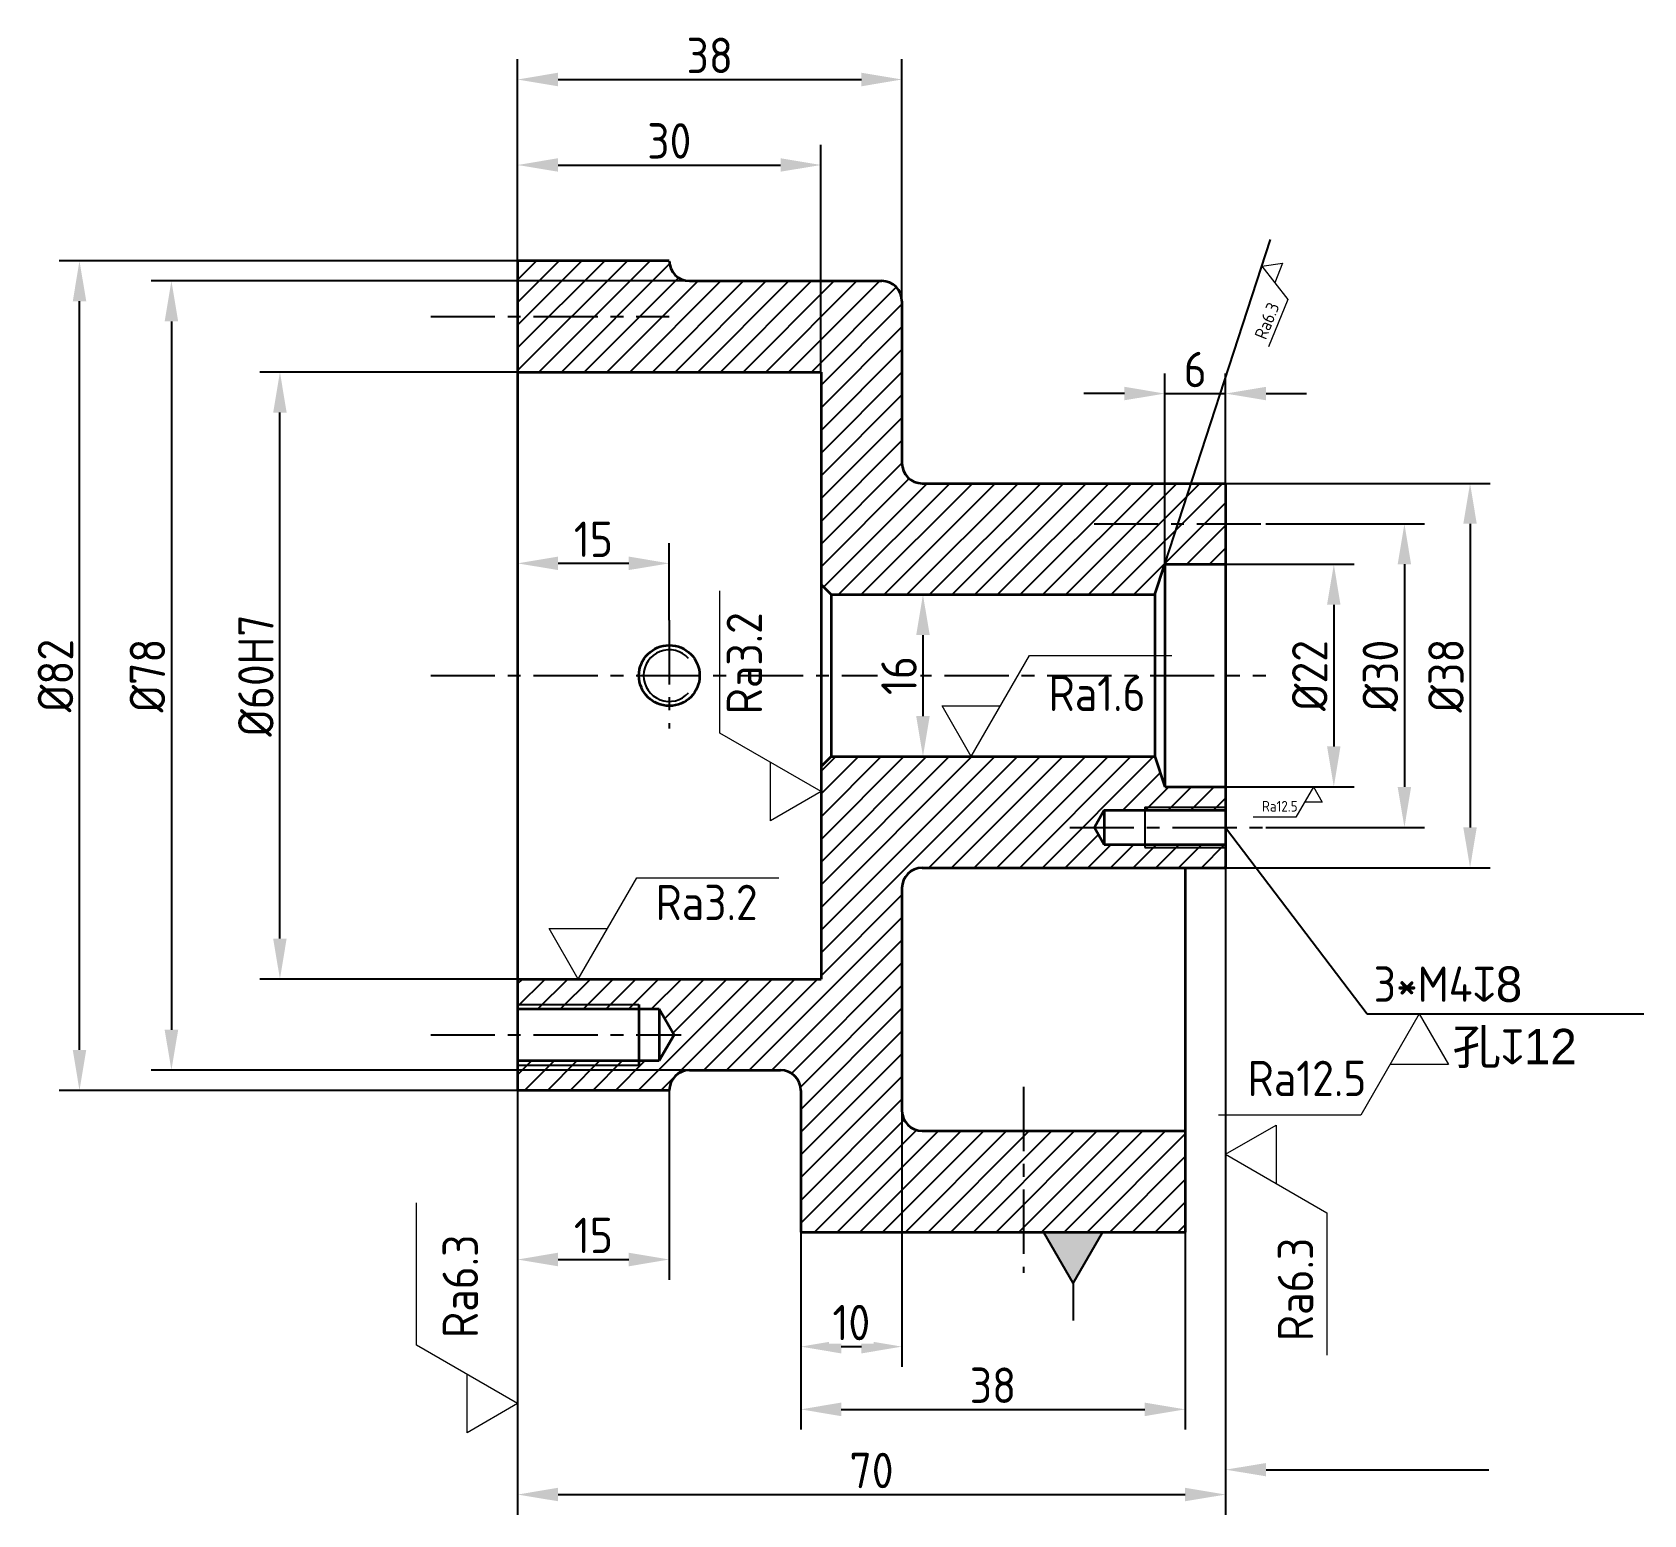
# Model space of a CAD drawing. Header units: millimetres. Extents: x 2851 to 3256, y 2451 to 2708.
# Drawn here: x 2851 to 3010.3, y 2554.7 to 2701.2 of the extents above; entities that cross this region are included whole.
import ezdxf
from ezdxf import colors
from ezdxf.entities.mleader import LeaderData, LeaderLine
from ezdxf.math import Vec2, Vec3

# ---------------------------------------------------------------- set-up
doc = ezdxf.new("R2010")
doc.units = ezdxf.units.MM
doc.header["$LTSCALE"] = 0.1
doc.linetypes.add('CENTERX2', pattern=[101.6, 63.5, -12.7, 12.7, -12.7])
for name, color, linetype in [('中心线', 1, 'CENTERX2'), ('标注', 3, 'Continuous'), ('细实线', 7, 'Continuous')]:
    doc.layers.add(name, color=color, linetype=linetype)
doc.layers.add('粗实线', color=7, linetype='Continuous', lineweight=35)
doc.styles.add('ISOCP', font='isocp.shx', dxfattribs={"height": 3.5})
doc.styles.get("Standard").update_dxf_attribs({"font": 'arial.ttf', "height": 3.5})
doc.dimstyles.new('ISO-25$0', dxfattribs={"dimtxt": 3.5, "dimasz": 4, "dimexe": 2, "dimexo": 0, "dimtad": 1, "dimtoh": 1, "dimdsep": 46, "dimtxsty": 'ISOCP', "dimcen": 2.5, "dimadec": 0, "dimazin": 0, "dimtfac": 1, "dimtmove": 0, "dimatfit": 3, "dimfxl": 1, "dimtfill": 1, "dimarcsym": 0})

# ---------------------------------------------------------------- blocks, each defined once
blk = doc.blocks.new('*D253')
at = {"layer": 'Defpoints', "color": 0, "transparency": 16777216}
for p in [(2855.68, 2678.61), (2898.99, 2678.61), (2898.99, 2596.61)]:
    blk.add_point(p, dxfattribs=at)
at = {"layer": '标注', "color": 0, "lineweight": -2, "transparency": 16777216}
for p, q in [((2898.99, 2678.61), (2853.68, 2678.61)), ((2855.68, 2600.61), (2855.68, 2674.61)), ((2898.99, 2596.61), (2853.68, 2596.61))]:
    blk.add_line(p, q, dxfattribs=at)
at = {"layer": '标注', "color": 0, "transparency": 16777216}
for points in [[(2855.02, 2674.61), (2856.35, 2674.61), (2855.68, 2678.61)], [(2855.02, 2600.61), (2856.35, 2600.61), (2855.68, 2596.61)]]:
    blk.add_solid(points, dxfattribs=at)
at = {"layer": '标注', "color": 0, "transparency": 16777216, "insert": (2853.31, 2637.61), "char_height": 3.5, "attachment_point": 5, "rotation": 90, "style": 'ISOCP', "bg_fill": 3, "box_fill_scale": 1.1, "bg_fill_color": 256, "bg_fill_true_color": 13158600, "bg_fill_transparency": 0}
blk.add_mtext('%%C82', dxfattribs=at)
blk = doc.blocks.new('*D255')
at = {"layer": 'Defpoints', "color": 0, "transparency": 16777216}
for p in [(2875.5, 2667.61), (2898.99, 2667.61), (2898.99, 2607.61)]:
    blk.add_point(p, dxfattribs=at)
at = {"layer": '标注', "color": 0, "lineweight": -2, "transparency": 16777216}
for p, q in [((2898.99, 2667.61), (2873.5, 2667.61)), ((2875.5, 2611.61), (2875.5, 2663.61)), ((2898.99, 2607.61), (2873.5, 2607.61))]:
    blk.add_line(p, q, dxfattribs=at)
at = {"layer": '标注', "color": 0, "transparency": 16777216}
for points in [[(2874.83, 2663.61), (2876.16, 2663.61), (2875.5, 2667.61)], [(2874.83, 2611.61), (2876.16, 2611.61), (2875.5, 2607.61)]]:
    blk.add_solid(points, dxfattribs=at)
at = {"layer": '标注', "color": 0, "transparency": 16777216, "insert": (2873.12, 2637.61), "char_height": 3.5, "attachment_point": 5, "rotation": 90, "style": 'ISOCP', "bg_fill": 3, "box_fill_scale": 1.1, "bg_fill_color": 256, "bg_fill_true_color": 13158600, "bg_fill_transparency": 0}
blk.add_mtext('%%C60H7', dxfattribs=at)
blk = doc.blocks.new('*D256')
at = {"layer": 'Defpoints', "color": 0, "transparency": 16777216}
for p in [(2928.99, 2688.07), (2898.99, 2678.61), (2928.99, 2667.61)]:
    blk.add_point(p, dxfattribs=at)
at = {"layer": '标注', "color": 0, "lineweight": -2, "transparency": 16777216}
for p, q in [((2898.99, 2678.61), (2898.99, 2690.07)), ((2928.99, 2667.61), (2928.99, 2690.07)), ((2902.99, 2688.07), (2924.99, 2688.07))]:
    blk.add_line(p, q, dxfattribs=at)
at = {"layer": '标注', "color": 0, "transparency": 16777216}
for points in [[(2902.99, 2688.74), (2902.99, 2687.41), (2898.99, 2688.07)], [(2924.99, 2688.74), (2924.99, 2687.41), (2928.99, 2688.07)]]:
    blk.add_solid(points, dxfattribs=at)
at = {"layer": '标注', "color": 0, "transparency": 16777216, "insert": (2913.99, 2690.45), "char_height": 3.5, "attachment_point": 5, "style": 'ISOCP', "bg_fill": 3, "box_fill_scale": 1.1, "bg_fill_color": 256, "bg_fill_true_color": 13158600, "bg_fill_transparency": 0}
blk.add_mtext('30', dxfattribs=at)
blk = doc.blocks.new('*D257')
at = {"layer": 'Defpoints', "color": 0, "transparency": 16777216}
for p in [(2936.99, 2696.52), (2898.99, 2678.61), (2936.99, 2674.61)]:
    blk.add_point(p, dxfattribs=at)
at = {"layer": '标注', "color": 0, "lineweight": -2, "transparency": 16777216}
for p, q in [((2898.99, 2678.61), (2898.99, 2698.52)), ((2936.99, 2674.61), (2936.99, 2698.52)), ((2902.99, 2696.52), (2932.99, 2696.52))]:
    blk.add_line(p, q, dxfattribs=at)
at = {"layer": '标注', "color": 0, "transparency": 16777216}
for points in [[(2902.99, 2697.19), (2902.99, 2695.85), (2898.99, 2696.52)], [(2932.99, 2697.19), (2932.99, 2695.85), (2936.99, 2696.52)]]:
    blk.add_solid(points, dxfattribs=at)
at = {"layer": '标注', "color": 0, "transparency": 16777216, "insert": (2917.99, 2698.9), "char_height": 3.5, "attachment_point": 5, "style": 'ISOCP', "bg_fill": 3, "box_fill_scale": 1.1, "bg_fill_color": 256, "bg_fill_true_color": 13158600, "bg_fill_transparency": 0}
blk.add_mtext('38', dxfattribs=at)
blk = doc.blocks.new('*D258')
at = {"layer": 'Defpoints', "color": 0, "transparency": 16777216}
for p in [(2968.99, 2665.48), (2962.99, 2648.61), (2968.99, 2646.61)]:
    blk.add_point(p, dxfattribs=at)
at = {"layer": '标注', "color": 0, "lineweight": -2, "transparency": 16777216}
for p, q in [((2962.99, 2648.61), (2962.99, 2667.48)), ((2968.99, 2646.61), (2968.99, 2667.48)), ((2958.99, 2665.48), (2954.99, 2665.48)), ((2962.99, 2665.48), (2968.99, 2665.48)), ((2972.99, 2665.48), (2976.99, 2665.48))]:
    blk.add_line(p, q, dxfattribs=at)
at = {"layer": '标注', "color": 0, "transparency": 16777216}
for points in [[(2958.99, 2666.15), (2958.99, 2664.82), (2962.99, 2665.48)], [(2972.99, 2666.15), (2972.99, 2664.82), (2968.99, 2665.48)]]:
    blk.add_solid(points, dxfattribs=at)
at = {"layer": '标注', "color": 0, "transparency": 16777216, "insert": (2965.99, 2667.86), "char_height": 3.5, "attachment_point": 5, "style": 'ISOCP', "bg_fill": 3, "box_fill_scale": 1.1, "bg_fill_color": 256, "bg_fill_true_color": 13158600, "bg_fill_transparency": 0}
blk.add_mtext('6', dxfattribs=at)
blk = doc.blocks.new('*D260')
at = {"layer": 'Defpoints', "color": 0, "transparency": 16777216}
for p in [(2972.96, 2652.61), (2972.96, 2622.61), (2986.67, 2622.61)]:
    blk.add_point(p, dxfattribs=at)
at = {"layer": '标注', "color": 0, "lineweight": -2, "transparency": 16777216}
for p, q in [((2972.96, 2652.61), (2988.67, 2652.61)), ((2986.67, 2648.61), (2986.67, 2626.61)), ((2972.96, 2622.61), (2988.67, 2622.61))]:
    blk.add_line(p, q, dxfattribs=at)
at = {"layer": '标注', "color": 0, "transparency": 16777216}
for points in [[(2986, 2648.61), (2987.33, 2648.61), (2986.67, 2652.61)], [(2986, 2626.61), (2987.33, 2626.61), (2986.67, 2622.61)]]:
    blk.add_solid(points, dxfattribs=at)
at = {"layer": '标注', "color": 0, "transparency": 16777216, "insert": (2984.29, 2637.61), "char_height": 3.5, "attachment_point": 5, "rotation": 90, "style": 'ISOCP', "bg_fill": 3, "box_fill_scale": 1.1, "bg_fill_color": 256, "bg_fill_true_color": 13158600, "bg_fill_transparency": 0}
blk.add_mtext('%%C30', dxfattribs=at)
blk = doc.blocks.new('*D261')
at = {"layer": 'Defpoints', "color": 0, "transparency": 16777216}
for p in [(2968.99, 2656.61), (2968.99, 2618.61), (2993.16, 2618.61)]:
    blk.add_point(p, dxfattribs=at)
at = {"layer": '标注', "color": 0, "lineweight": -2, "transparency": 16777216}
for p, q in [((2968.99, 2656.61), (2995.16, 2656.61)), ((2993.16, 2652.61), (2993.16, 2622.61)), ((2968.99, 2618.61), (2995.16, 2618.61))]:
    blk.add_line(p, q, dxfattribs=at)
at = {"layer": '标注', "color": 0, "transparency": 16777216}
for points in [[(2992.49, 2652.61), (2993.82, 2652.61), (2993.16, 2656.61)], [(2992.49, 2622.61), (2993.82, 2622.61), (2993.16, 2618.61)]]:
    blk.add_solid(points, dxfattribs=at)
at = {"layer": '标注', "color": 0, "transparency": 16777216, "insert": (2990.78, 2637.61), "char_height": 3.5, "attachment_point": 5, "rotation": 90, "style": 'ISOCP', "bg_fill": 3, "box_fill_scale": 1.1, "bg_fill_color": 256, "bg_fill_true_color": 13158600, "bg_fill_transparency": 0}
blk.add_mtext('%%C38', dxfattribs=at)
blk = doc.blocks.new('*D262')
at = {"layer": 'Defpoints', "color": 0, "transparency": 16777216}
for p in [(2936.99, 2596.58), (2926.99, 2582.61), (2936.99, 2571.29)]:
    blk.add_point(p, dxfattribs=at)
at = {"layer": '标注', "color": 0, "lineweight": -2, "transparency": 16777216}
for p, q in [((2936.99, 2596.58), (2936.99, 2569.29)), ((2926.99, 2582.61), (2926.99, 2569.29)), ((2930.99, 2571.29), (2932.99, 2571.29))]:
    blk.add_line(p, q, dxfattribs=at)
at = {"layer": '标注', "color": 0, "transparency": 16777216}
for points in [[(2930.99, 2571.96), (2930.99, 2570.62), (2926.99, 2571.29)], [(2932.99, 2571.96), (2932.99, 2570.62), (2936.99, 2571.29)]]:
    blk.add_solid(points, dxfattribs=at)
at = {"layer": '标注', "color": 0, "transparency": 16777216, "insert": (2931.99, 2573.67), "char_height": 3.5, "attachment_point": 5, "style": 'ISOCP', "bg_fill": 3, "box_fill_scale": 1.1, "bg_fill_color": 256, "bg_fill_true_color": 13158600, "bg_fill_transparency": 0}
blk.add_mtext('10', dxfattribs=at)
blk = doc.blocks.new('*D263')
at = {"layer": 'Defpoints', "color": 0, "transparency": 16777216}
for p in [(2926.99, 2582.61), (2964.99, 2582.61), (2964.99, 2565.09)]:
    blk.add_point(p, dxfattribs=at)
at = {"layer": '标注', "color": 0, "lineweight": -2, "transparency": 16777216}
for p, q in [((2926.99, 2582.61), (2926.99, 2563.09)), ((2964.99, 2582.61), (2964.99, 2563.09)), ((2930.99, 2565.09), (2960.99, 2565.09))]:
    blk.add_line(p, q, dxfattribs=at)
at = {"layer": '标注', "color": 0, "transparency": 16777216}
for points in [[(2930.99, 2565.76), (2930.99, 2564.42), (2926.99, 2565.09)], [(2960.99, 2565.76), (2960.99, 2564.42), (2964.99, 2565.09)]]:
    blk.add_solid(points, dxfattribs=at)
at = {"layer": '标注', "color": 0, "transparency": 16777216, "insert": (2945.99, 2567.47), "char_height": 3.5, "attachment_point": 5, "style": 'ISOCP', "bg_fill": 3, "box_fill_scale": 1.1, "bg_fill_color": 256, "bg_fill_true_color": 13158600, "bg_fill_transparency": 0}
blk.add_mtext('38', dxfattribs=at)
blk = doc.blocks.new('*D265')
at = {"layer": 'Defpoints', "color": 0, "transparency": 16777216}
for p in [(2968.99, 2618.61), (2898.99, 2596.61), (2968.99, 2556.67)]:
    blk.add_point(p, dxfattribs=at)
at = {"layer": '标注', "color": 0, "lineweight": -2, "transparency": 16777216}
for p, q in [((2968.99, 2618.61), (2968.99, 2554.67)), ((2898.99, 2596.61), (2898.99, 2554.67)), ((2902.99, 2556.67), (2964.99, 2556.67))]:
    blk.add_line(p, q, dxfattribs=at)
at = {"layer": '标注', "color": 0, "transparency": 16777216}
for points in [[(2902.99, 2557.34), (2902.99, 2556.01), (2898.99, 2556.67)], [(2964.99, 2557.34), (2964.99, 2556.01), (2968.99, 2556.67)]]:
    blk.add_solid(points, dxfattribs=at)
at = {"layer": '标注', "color": 0, "transparency": 16777216, "insert": (2933.99, 2559.05), "char_height": 3.5, "attachment_point": 5, "style": 'ISOCP', "bg_fill": 3, "box_fill_scale": 1.1, "bg_fill_color": 256, "bg_fill_true_color": 13158600, "bg_fill_transparency": 0}
blk.add_mtext('70', dxfattribs=at)
blk = doc.blocks.new('*D266')
at = {"layer": 'Defpoints', "color": 0, "transparency": 16777216}
for p in [(2898.99, 2648.7), (2898.99, 2643.08), (2913.99, 2643.08)]:
    blk.add_point(p, dxfattribs=at)
at = {"layer": '标注', "color": 0, "lineweight": -2, "transparency": 16777216}
for p, q in [((2898.99, 2643.08), (2898.99, 2650.7)), ((2913.99, 2643.08), (2913.99, 2650.7)), ((2909.99, 2648.7), (2902.99, 2648.7))]:
    blk.add_line(p, q, dxfattribs=at)
at = {"layer": '标注', "color": 0, "transparency": 16777216}
for points in [[(2902.99, 2649.37), (2902.99, 2648.04), (2898.99, 2648.7)], [(2909.99, 2649.37), (2909.99, 2648.04), (2913.99, 2648.7)]]:
    blk.add_solid(points, dxfattribs=at)
at = {"layer": '标注', "color": 0, "transparency": 16777216, "insert": (2906.49, 2651.08), "char_height": 3.5, "attachment_point": 5, "style": 'ISOCP', "bg_fill": 3, "box_fill_scale": 1.1, "bg_fill_color": 256, "bg_fill_true_color": 13158600, "bg_fill_transparency": 0}
blk.add_mtext('15', dxfattribs=at)
blk = doc.blocks.new('*D267')
at = {"layer": 'Defpoints', "color": 0, "transparency": 16777216}
for p in [(2945.99, 2645.61), (2939.07, 2629.61), (2945.99, 2629.61)]:
    blk.add_point(p, dxfattribs=at)
at = {"layer": '标注', "color": 0, "lineweight": -2, "transparency": 16777216}
for p, q in [((2945.99, 2645.61), (2937.07, 2645.61)), ((2939.07, 2641.61), (2939.07, 2633.61)), ((2945.99, 2629.61), (2937.07, 2629.61))]:
    blk.add_line(p, q, dxfattribs=at)
at = {"layer": '标注', "color": 0, "transparency": 16777216}
for points in [[(2938.4, 2641.61), (2939.74, 2641.61), (2939.07, 2645.61)], [(2938.4, 2633.61), (2939.74, 2633.61), (2939.07, 2629.61)]]:
    blk.add_solid(points, dxfattribs=at)
at = {"layer": '标注', "color": 0, "transparency": 16777216, "insert": (2936.7, 2637.61), "char_height": 3.5, "attachment_point": 5, "rotation": 90, "style": 'ISOCP', "bg_fill": 3, "box_fill_scale": 1.1, "bg_fill_color": 256, "bg_fill_true_color": 13158600, "bg_fill_transparency": 0}
blk.add_mtext('16', dxfattribs=at)
blk = doc.blocks.new('去除表面')
at = {"layer": '标注', "lineweight": 0}
for p, q in [((0, 0), (5.77, 10)), ((0, 0), (-2.89, 5)), ((-2.89, 5), (2.89, 5))]:
    blk.add_line(p, q, dxfattribs=at)
blk = doc.blocks.new('去除材料')
at = {"layer": '粗实线', "color": 3, "lineweight": 0}
blk.add_line((5.77, 10), (19.84, 10), dxfattribs=at)
blk.add_blockref('去除表面', (0, 0), dxfattribs=at)
blk = doc.blocks.new('RA3.2')
at = {"lineweight": 35}
blk.add_blockref('去除材料', (0, 0), dxfattribs=at)
at = {"lineweight": -3, "insert": (7.63, 9.33), "char_height": 3.5, "attachment_point": 1, "style": 'ISOCP'}
blk.add_mtext_dynamic_manual_height_columns('Ra3.2', width=14.4167, gutter_width=17.5, heights=[0], dxfattribs=at)
blk = doc.blocks.new('基准')
at = {"layer": '细实线', "transparency": 33554687}
h = blk.add_hatch(color=256, dxfattribs=at)
h.set_gradient(color1=(0, 255, 0), color2=(0, 255, 0), tint=1)
h.paths.add_polyline_path([(2.89, 5), (-2.89, 5), (0, 0)])
at = {"layer": '标注'}
for p, q in [((-2.89, 5), (2.89, 5)), ((0, 0), (-2.89, 5)), ((0, 0), (2.89, 5))]:
    blk.add_line(p, q, dxfattribs=at)
blk = doc.blocks.new('*D269')
at = {"layer": 'Defpoints', "color": 0, "transparency": 16777216}
for p in [(2898.99, 2596.61), (2913.99, 2596.61), (2913.99, 2579.9)]:
    blk.add_point(p, dxfattribs=at)
at = {"layer": '标注', "color": 0, "lineweight": -2, "transparency": 16777216}
for p, q in [((2898.99, 2596.61), (2898.99, 2577.9)), ((2913.99, 2596.61), (2913.99, 2577.9)), ((2902.99, 2579.9), (2909.99, 2579.9))]:
    blk.add_line(p, q, dxfattribs=at)
at = {"layer": '标注', "color": 0, "transparency": 16777216}
for points in [[(2902.99, 2580.57), (2902.99, 2579.23), (2898.99, 2579.9)], [(2909.99, 2580.57), (2909.99, 2579.23), (2913.99, 2579.9)]]:
    blk.add_solid(points, dxfattribs=at)
at = {"layer": '标注', "color": 0, "transparency": 16777216, "insert": (2906.49, 2582.28), "char_height": 3.5, "attachment_point": 5, "style": 'ISOCP', "bg_fill": 3, "box_fill_scale": 1.1, "bg_fill_color": 256, "bg_fill_true_color": 13158600, "bg_fill_transparency": 0}
blk.add_mtext('15', dxfattribs=at)
blk = doc.blocks.new('*D270')
at = {"layer": 'Defpoints', "color": 0, "transparency": 16777216}
for p in [(2915.99, 2676.61), (2864.77, 2598.61), (2915.99, 2598.61)]:
    blk.add_point(p, dxfattribs=at)
at = {"layer": '标注', "color": 0, "lineweight": -2, "transparency": 16777216}
for p, q in [((2915.99, 2676.61), (2862.77, 2676.61)), ((2864.77, 2672.61), (2864.77, 2602.61)), ((2915.99, 2598.61), (2862.77, 2598.61))]:
    blk.add_line(p, q, dxfattribs=at)
at = {"layer": '标注', "color": 0, "transparency": 16777216}
for points in [[(2864.1, 2672.61), (2865.44, 2672.61), (2864.77, 2676.61)], [(2864.1, 2602.61), (2865.44, 2602.61), (2864.77, 2598.61)]]:
    blk.add_solid(points, dxfattribs=at)
at = {"layer": '标注', "color": 0, "transparency": 16777216, "insert": (2862.4, 2637.61), "char_height": 3.5, "attachment_point": 5, "rotation": 90, "style": 'ISOCP', "bg_fill": 3, "box_fill_scale": 1.1, "bg_fill_color": 256, "bg_fill_true_color": 13158600, "bg_fill_transparency": 0}
blk.add_mtext('%%C78', dxfattribs=at)
blk = doc.blocks.new('*D271')
at = {"layer": 'Defpoints', "color": 0, "transparency": 16777216}
for p in [(2968.99, 2648.61), (2968.99, 2626.61), (2979.69, 2626.61)]:
    blk.add_point(p, dxfattribs=at)
at = {"layer": '标注', "color": 0, "lineweight": -2, "transparency": 16777216}
for p, q in [((2968.99, 2648.61), (2981.69, 2648.61)), ((2979.69, 2644.61), (2979.69, 2630.61)), ((2968.99, 2626.61), (2981.69, 2626.61))]:
    blk.add_line(p, q, dxfattribs=at)
at = {"layer": '标注', "color": 0, "transparency": 16777216}
for points in [[(2979.02, 2644.61), (2980.35, 2644.61), (2979.69, 2648.61)], [(2979.02, 2630.61), (2980.35, 2630.61), (2979.69, 2626.61)]]:
    blk.add_solid(points, dxfattribs=at)
at = {"layer": '标注', "color": 0, "transparency": 16777216, "insert": (2977.31, 2637.61), "char_height": 3.5, "attachment_point": 5, "rotation": 90, "style": 'ISOCP', "bg_fill": 3, "box_fill_scale": 1.1, "bg_fill_color": 256, "bg_fill_true_color": 13158600, "bg_fill_transparency": 0}
blk.add_mtext('%%C22', dxfattribs=at)

msp = doc.modelspace()

# ---------------------------------------------------------------- hatches: boundary and pattern name
at = {"layer": '细实线'}
h = msp.add_hatch(dxfattribs=at)
h.set_pattern_fill('ANSI31', color=256, scale=0.5)
h.paths.add_polyline_path([(2965.594, 2656.609), (2938.994, 2656.609, -0.4142136), (2936.994, 2658.609), (2936.994, 2674.609, 0.4142136), (2934.994, 2676.609), (2915.994, 2676.609, -0.4142136), (2913.994, 2678.609), (2898.994, 2678.609), (2898.994, 2667.609), (2928.994, 2667.609), (2928.994, 2646.609), (2929.994, 2645.609), (2961.994, 2645.609), (2962.994, 2648.609)])
h.paths.add_polyline_path([(2968.994, 2652.609), (2964.294, 2652.609), (2962.994, 2648.609), (2968.994, 2648.609)])
h.paths.add_polyline_path([(2968.994, 2656.609), (2965.594, 2656.609), (2964.294, 2652.609), (2968.994, 2652.609)])
h.paths.add_polyline_path([(2956.994, 2624.309), (2960.994, 2624.309), (2960.994, 2624.609), (2968.994, 2624.609), (2968.994, 2626.609), (2962.994, 2626.609), (2961.994, 2629.609), (2929.994, 2629.609), (2928.994, 2628.609), (2928.994, 2607.609), (2898.994, 2607.609), (2898.994, 2605.109), (2910.994, 2605.109), (2910.994, 2604.659), (2912.994, 2604.659), (2914.466, 2602.109), (2912.994, 2599.559), (2910.994, 2599.559), (2910.994, 2599.109), (2898.994, 2599.109), (2898.994, 2596.609), (2913.994, 2596.609, -0.4142136), (2915.994, 2598.609), (2924.994, 2598.609, -0.4142136), (2926.994, 2596.609), (2926.994, 2582.609), (2948.994, 2582.609), (2948.994, 2592.609), (2938.994, 2592.609, -0.4142136), (2936.994, 2594.609), (2936.994, 2616.609, -0.4142136), (2938.994, 2618.609), (2968.994, 2618.609), (2968.994, 2620.609), (2960.994, 2620.609), (2960.994, 2620.909), (2956.994, 2620.909), (2956.013, 2622.609)])
h.paths.add_polyline_path([(2964.994, 2592.609), (2948.994, 2592.609), (2948.994, 2582.609), (2964.994, 2582.609)], flags=17)
h.paths.add_polyline_path([(2968.994, 2620.909), (2960.994, 2620.909), (2960.994, 2620.609), (2968.994, 2620.609)], flags=17)
h.paths.add_polyline_path([(2968.994, 2624.609), (2960.994, 2624.609), (2960.994, 2624.309), (2968.994, 2624.309)], flags=17)
h.paths.add_polyline_path([(2910.994, 2605.109), (2898.994, 2605.109), (2898.994, 2604.659), (2910.994, 2604.659)], flags=17)
h.paths.add_polyline_path([(2910.994, 2599.559), (2898.994, 2599.559), (2898.994, 2599.109), (2910.994, 2599.109)], flags=17)

# ---------------------------------------------------------------- linework, layer by layer
at = {"layer": '中心线'}
for p, q in [((2890.401, 2673.109), (2913.994, 2673.109)), ((2955.98, 2652.609), (2972.956, 2652.609)), ((2913.994, 2643.082), (2913.994, 2632.388)), ((2890.401, 2637.609), (2972.956, 2637.609)), ((2953.575, 2622.609), (2972.956, 2622.609)), ((2890.401, 2602.109), (2915.156, 2602.109)), ((2948.994, 2596.97), (2948.994, 2578.589))]:
    msp.add_line(p, q, dxfattribs=at)
at = {"layer": '标注'}
msp.add_line((2982.986, 2604.176), (3010.332, 2604.176), dxfattribs=at)
at = {"layer": '粗实线'}
for p, q in [((2898.994, 2678.609), (2898.994, 2596.609)), ((2913.994, 2678.609), (2898.994, 2678.609)), ((2915.994, 2676.609), (2934.994, 2676.609)), ((2936.994, 2674.609), (2936.994, 2658.609)), ((2898.994, 2667.609), (2928.994, 2667.609)), ((2928.994, 2667.609), (2928.994, 2646.609)), ((2938.994, 2656.609), (2968.994, 2656.609)), ((2968.994, 2656.609), (2968.994, 2618.609)), ((2961.994, 2645.609), (2962.994, 2648.609)), ((2962.994, 2648.609), (2962.994, 2626.609)), ((2962.994, 2648.609), (2968.994, 2648.609)), ((2929.994, 2645.609), (2928.994, 2646.609)), ((2928.994, 2646.609), (2928.994, 2607.609)), ((2929.994, 2645.609), (2961.994, 2645.609)), ((2929.994, 2645.609), (2929.994, 2629.609)), ((2961.994, 2645.609), (2961.994, 2629.609)), ((2929.994, 2629.609), (2928.994, 2628.609)), ((2929.994, 2629.609), (2961.994, 2629.609)), ((2961.994, 2629.609), (2962.994, 2626.609)), ((2962.994, 2626.609), (2968.994, 2626.609)), ((2956.994, 2624.309), (2956.013, 2622.609)), ((2956.994, 2624.309), (2968.994, 2624.309)), ((2956.994, 2624.309), (2956.994, 2620.909)), ((2956.013, 2622.609), (2956.994, 2620.909)), ((2956.994, 2620.909), (2968.994, 2620.909)), ((2938.994, 2618.609), (2968.994, 2618.609)), ((2964.994, 2618.609), (2964.994, 2582.609)), ((2936.994, 2616.609), (2936.994, 2594.609)), ((2898.994, 2607.609), (2928.994, 2607.609)), ((2910.994, 2605.109), (2910.994, 2599.109)), ((2898.994, 2604.659), (2912.994, 2604.659)), ((2912.994, 2604.659), (2912.994, 2599.559)), ((2912.994, 2604.659), (2914.466, 2602.109)), ((2914.466, 2602.109), (2912.994, 2599.559)), ((2898.994, 2599.559), (2912.994, 2599.559)), ((2915.994, 2598.609), (2924.994, 2598.609)), ((2913.994, 2596.609), (2898.994, 2596.609)), ((2926.994, 2596.609), (2926.994, 2582.609)), ((2938.994, 2592.609), (2964.994, 2592.609)), ((2926.994, 2582.609), (2964.994, 2582.609))]:
    msp.add_line(p, q, dxfattribs=at)
msp.add_circle((2913.994, 2637.609), 3, dxfattribs=at)
for centre, start, end in [((2915.994, 2678.609), 180, 270), ((2934.994, 2674.609), 0, 90), ((2938.994, 2658.609), 180, 270), ((2938.994, 2616.609), 90, 180), ((2915.994, 2596.609), 90, 180), ((2924.994, 2596.609), 0, 90), ((2938.994, 2594.609), 180, 270)]:
    msp.add_arc(centre, 2, start, end, dxfattribs=at)
at = {"layer": '细实线'}
for p, q in [((2960.994, 2624.609), (2968.994, 2624.609)), ((2960.994, 2624.609), (2960.994, 2620.609)), ((2960.994, 2620.609), (2968.994, 2620.609)), ((2898.994, 2605.109), (2910.994, 2605.109)), ((2898.994, 2599.109), (2910.994, 2599.109))]:
    msp.add_line(p, q, dxfattribs=at)
msp.add_arc((2913.994, 2637.609), 2.55, 41.91569, 318.07034, dxfattribs=at)

# ---------------------------------------------------------------- block references
at = {"layer": '标注', "rotation": 90}
msp.add_blockref('RA3.2', (2928.994, 2626.148), dxfattribs=at)

# ---------------------------------------------------------------- texts
at = {"layer": '标注', "char_height": 3.5, "attachment_point": 1, "style": 'ISOCP'}
for s, width, insert in [('Ra1.6', 11.95031, (2951.484, 2637.609)), ('3*M4{\\Fgdt|c134;x8}', 26.69958, (2983.632, 2608.865)), ('{\\fSimSun|b0|i0|c134|p2;孔\\Fgdt|c134;x12}', 18.73049, (2991.426, 2602.692)), ('Ra12.5', 18.8101, (2971.161, 2599.547))]:
    msp.add_mtext_dynamic_manual_height_columns(s, width=width, gutter_width=17.5, heights=[0], dxfattribs=dict(at, insert=insert))
at = {"layer": '标注', "char_height": 3.5, "attachment_point": 1, "rotation": 90, "style": 'ISOCP'}
for insert in [(2891.58, 2572.139), (2974.15, 2571.826)]:
    msp.add_mtext_dynamic_manual_height_columns('Ra6.3', width=17.33048, gutter_width=17.5, heights=[0], dxfattribs=dict(at, insert=insert))

# ---------------------------------------------------------------- next in the draw order: dimensions: what is measured, and where the dimension line sits
at = {"layer": '标注'}
dim = msp.add_linear_dim(base=(2855.682, 2678.609), p1=(2898.994, 2596.609), p2=(2898.994, 2678.609), angle=90, text='%%C<>', dimstyle='ISO-25$0', dxfattribs=at)
dim.commit()
dim.dimension.update_dxf_attribs({"geometry": '*D253', "text_midpoint": (2853.307, 2637.609)})
for base, p1, p2, picture, middle in [((2968.994, 2665.483), (2962.994, 2648.609), (2968.994, 2646.609), '*D258', (2965.994, 2667.858)), ((2936.994, 2571.291), (2926.994, 2582.609), (2936.994, 2596.579), '*D262', (2931.994, 2573.666))]:
    dim = msp.add_linear_dim(base=base, p1=p1, p2=p2, dimstyle='ISO-25$0', dxfattribs=at)
    dim.commit()
    dim.dimension.update_dxf_attribs({"geometry": picture, "text_midpoint": middle})
dim = msp.add_linear_dim(base=(2939.071, 2629.609), p1=(2945.994, 2645.609), p2=(2945.994, 2629.609), angle=90, dimstyle='ISO-25$0', dxfattribs=at)
dim.commit()
dim.dimension.update_dxf_attribs({"geometry": '*D267', "text_midpoint": (2936.696, 2637.609)})

# ---------------------------------------------------------------- next in the draw order: block references
at = {"layer": '标注', "xscale": 0.3599999999999999, "yscale": 0.3599999999999999, "zscale": 0.3599999999999999, "rotation": 248.1229321270288}
msp.add_blockref('去除材料', (2972.563, 2678.059), dxfattribs=at)
at = {"layer": '标注'}
msp.add_blockref('去除材料', (2943.847, 2629.609), dxfattribs=at)

# ---------------------------------------------------------------- next in the draw order: texts
at = {"layer": '标注', "insert": (2971.808, 2671.197), "char_height": 1.26, "attachment_point": 1, "rotation": 68.12293, "style": 'ISOCP'}
msp.add_mtext_dynamic_manual_height_columns('Ra6.3', width=6.23897, gutter_width=6.3, heights=[0], dxfattribs=at)

# ---------------------------------------------------------------- next in the draw order: dimensions: what is measured, and where the dimension line sits
at = {"layer": '标注'}
for base, p1, p2, text, picture, middle in [((2875.497, 2667.609), (2898.994, 2607.609), (2898.994, 2667.609), '%%C<>H7', '*D255', (2873.122, 2637.609)), ((2986.666, 2622.609), (2972.956, 2652.609), (2972.956, 2622.609), '%%C<>', '*D260', (2984.291, 2637.609))]:
    dim = msp.add_linear_dim(base=base, p1=p1, p2=p2, angle=90, text=text, dimstyle='ISO-25$0', dxfattribs=at)
    dim.commit()
    dim.dimension.update_dxf_attribs({"geometry": picture, "text_midpoint": middle})
dim = msp.add_linear_dim(base=(2964.994, 2565.091), p1=(2926.994, 2582.609), p2=(2964.994, 2582.609), dimstyle='ISO-25$0', dxfattribs=at)
dim.commit()
dim.dimension.update_dxf_attribs({"geometry": '*D263', "text_midpoint": (2945.994, 2567.466)})

# ---------------------------------------------------------------- next in the draw order: dimensions: what is measured, and where the dimension line sits
for base, p1, p2, picture, middle in [((2928.994, 2688.074), (2898.994, 2678.609), (2928.994, 2667.609), '*D256', (2913.994, 2690.449)), ((2898.994, 2648.703), (2913.994, 2643.082), (2898.994, 2643.082), '*D266', (2906.494, 2651.078))]:
    dim = msp.add_linear_dim(base=base, p1=p1, p2=p2, dimstyle='ISO-25$0', dxfattribs=at)
    dim.commit()
    dim.dimension.update_dxf_attribs({"geometry": picture, "text_midpoint": middle})
dim = msp.add_linear_dim(base=(2993.155, 2618.609), p1=(2968.994, 2656.609), p2=(2968.994, 2618.609), angle=90, text='%%C<>', dimstyle='ISO-25$0', dxfattribs=at)
dim.commit()
dim.dimension.update_dxf_attribs({"geometry": '*D261', "text_midpoint": (2990.78, 2637.609)})

# ---------------------------------------------------------------- next in the draw order: linework, layer by layer
msp.add_line((2962.994, 2648.609), (2973.422, 2680.702), dxfattribs=at)

# ---------------------------------------------------------------- next in the draw order: block references
at = {"layer": '标注', "xscale": 0.3, "yscale": 0.3, "zscale": 0.3, "rotation": 180}
msp.add_blockref('去除材料', (2977.674, 2626.609), dxfattribs=at)

# ---------------------------------------------------------------- next in the draw order: texts
at = {"layer": '标注', "insert": (2972.583, 2625.22), "char_height": 1.05, "attachment_point": 1, "style": 'ISOCP'}
msp.add_mtext_dynamic_manual_height_columns('Ra12.5', width=5.64303, gutter_width=5.25, heights=[0], dxfattribs=at)

# ---------------------------------------------------------------- next in the draw order: dimensions: what is measured, and where the dimension line sits
at = {"layer": '标注'}
for base, p1, p2, picture, middle in [((2936.994, 2696.52), (2898.994, 2678.609), (2936.994, 2674.609), '*D257', (2917.994, 2698.895)), ((2968.994, 2556.674), (2898.994, 2596.609), (2968.994, 2618.609), '*D265', (2933.994, 2559.049))]:
    dim = msp.add_linear_dim(base=base, p1=p1, p2=p2, dimstyle='ISO-25$0', dxfattribs=at)
    dim.commit()
    dim.dimension.update_dxf_attribs({"geometry": picture, "text_midpoint": middle})

# ---------------------------------------------------------------- next in the draw order: linework, layer by layer
for p, q in [((2968.994, 2622.609), (2982.986, 2604.176)), ((2953.92, 2577.556), (2953.92, 2573.887))]:
    msp.add_line(p, q, dxfattribs=at)

# ---------------------------------------------------------------- next in the draw order: block references
for name, p in [('RA3.2', (2904.997, 2607.609)), ('基准', (2953.92, 2577.556))]:
    msp.add_blockref(name, p, dxfattribs=at)
for p, rotation in [((2988.131, 2604.176), 180), ((2968.994, 2590.298), 270), ((2898.994, 2565.657), 90)]:
    msp.add_blockref('去除材料', p, dxfattribs=dict(at, rotation=rotation))

# ---------------------------------------------------------------- next in the draw order: dimensions: what is measured, and where the dimension line sits
dim = msp.add_linear_dim(base=(2979.687, 2626.609), p1=(2968.994, 2648.609), p2=(2968.994, 2626.609), angle=90, text='%%C<>', dimstyle='ISO-25$0', dxfattribs=at)
dim.commit()
dim.dimension.update_dxf_attribs({"geometry": '*D271', "text_midpoint": (2977.312, 2637.609)})

# ---------------------------------------------------------------- next in the draw order: leaders
ml = msp.add_multileader_mtext('Standard', dxfattribs=at)
ml.set_content('', color=256)
ml.set_leader_properties()
ml.build(insert=Vec2(0, 0))
ml.multileader.update_dxf_attribs({"text_attachment_direction": 1})
ctx = ml.context
ctx.base_point, ctx.char_height, ctx.plane_origin = Vec3(2987.021, 2559.13), 3.5, Vec3(2968.994, 2559.13)
ctx.text_align_type = 1
notes = []
notes.append((ctx, [(0, (1, 1, 0), (2987.021, 2559.13), (1, 0), 8, [(0, [(2968.994, 2559.13)], 0, [])])]))
ctx.mtext.insert, ctx.mtext.alignment, ctx.mtext.flow_direction = Vec3(2987.021, 2564.63), 2, 5
for ctx, leaders in notes:
    for number, flags, end, landing, length, lines in leaders:
        leader = LeaderData()
        leader.index, (leader.has_last_leader_line, leader.has_dogleg_vector, leader.attachment_direction) = number, flags
        leader.last_leader_point, leader.dogleg_vector, leader.dogleg_length = Vec3(end), Vec3(landing), length
        for number, points, colour, breaks in lines:
            line = LeaderLine()
            line.index, line.vertices, line.color, line.breaks = number, Vec3.list(points), colors.encode_raw_color(colour), breaks
            leader.lines.append(line)
        ctx.leaders.append(leader)

# ---------------------------------------------------------------- next in the draw order: dimensions: what is measured, and where the dimension line sits
dim = msp.add_linear_dim(base=(2864.77, 2598.609), p1=(2915.994, 2676.609), p2=(2915.994, 2598.609), angle=90, text='%%C<>', dimstyle='ISO-25$0', dxfattribs=at)
dim.commit()
dim.dimension.update_dxf_attribs({"geometry": '*D270', "text_midpoint": (2862.395, 2637.609)})
dim = msp.add_linear_dim(base=(2913.994, 2579.901), p1=(2898.994, 2596.609), p2=(2913.994, 2596.609), dimstyle='ISO-25$0', dxfattribs=at)
dim.commit()
dim.dimension.update_dxf_attribs({"geometry": '*D269', "text_midpoint": (2906.494, 2582.276)})

doc.saveas('drawing.dxf')
